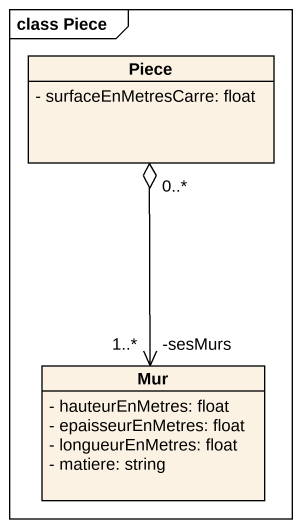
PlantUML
@startuml
mainframe class Piece
hide circle
hide empty members
skinparam classAttributeIconSize 0
class Piece {
  - surfaceEnMetresCarre: float
}
class Mur {
  - hauteurEnMetres: float
  - epaisseurEnMetres: float
  - longueurEnMetres: float
  - matiere: string
}
Mur "-sesMurs\n1..*" <-up-o "0..*" Piece
@enduml
